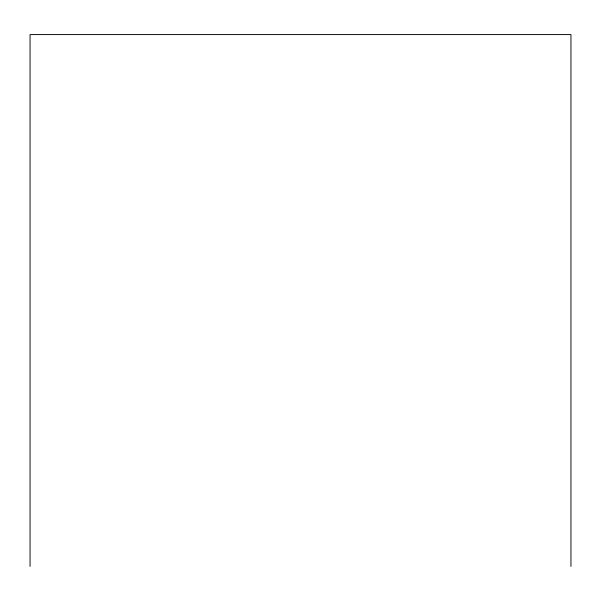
<?xml version="1.0" encoding="UTF-8"?>
<svg xmlns="http://www.w3.org/2000/svg" width="601" height="601" viewBox="0 0 601 601"><rect width="100%" height="100%" fill="white"/><g stroke="black" fill="none" stroke-linecap="round" stroke-linejoin="round"><path stroke-width="0.9" d="M570.95 566.42L570.95 34.58L30.05 34.58L30.05 566.42"/></g></svg>
